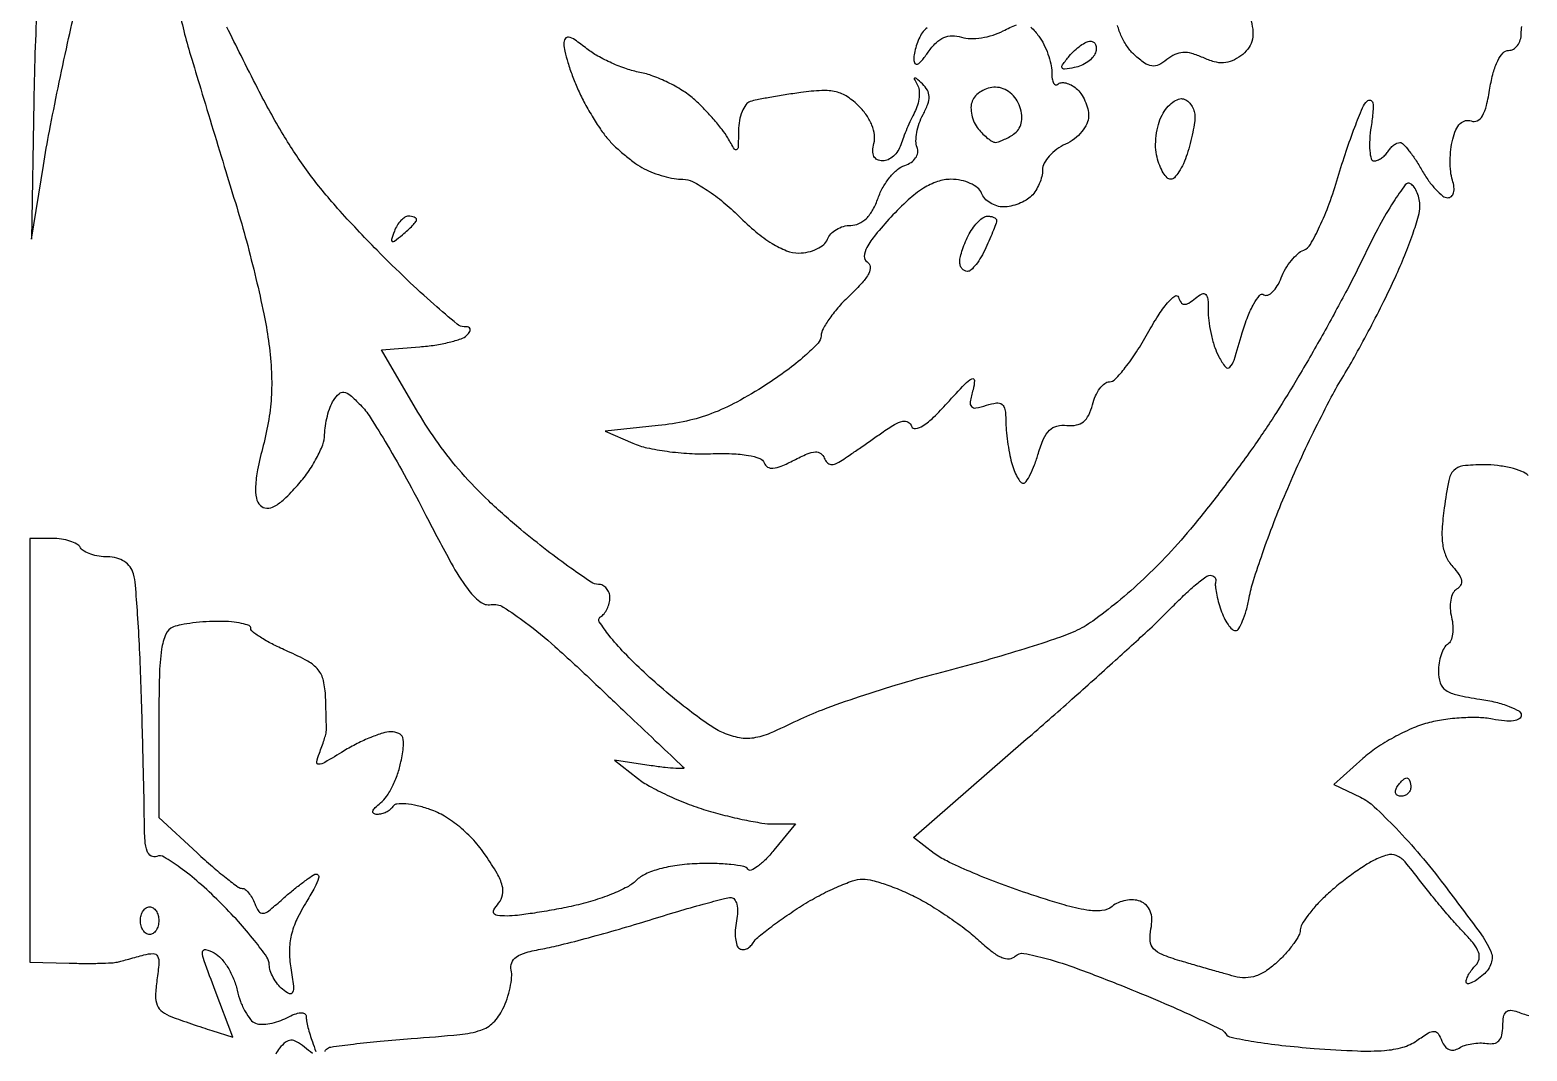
# Model space of a CAD drawing. Extents: x 0 to 102, y 0 to 135.
# Drawn here: x 0 to 13.76, y 16.02 to 25.4 of the extents above; entities that cross this region are included whole.
import ezdxf

# ---------------------------------------------------------------- set-up
doc = ezdxf.new("R2010")
doc.units = 0
doc.header["$MEASUREMENT"] = 0

msp = doc.modelspace()

# ---------------------------------------------------------------- linework, layer by layer
for points in [[(1.362917, 25.612555, 0.0214), (1.475813, 25.1685, 0.000527), (1.56957, 24.857509, 0.000294), (1.684277, 24.479274, 0.000294), (1.800691, 24.097031, 0.000478), (1.900045, 23.7726, -0.009128), (1.989853, 23.460132, -0.006996), (2.076948, 23.115628, -0.00708), (2.149394, 22.79085, -0.016607), (2.191972, 22.5459, -0.019845), (2.217924, 22.285155, -0.027286), (2.219093, 22.049653, -0.028065), (2.194799, 21.820694, -0.022995), (2.144021, 21.579873, 0.012835), (2.092628, 21.358508, 0.038817), (2.073368, 21.205047, 0.060579), (2.08126, 21.098229, 0.15072), (2.118013, 21.029973, 0.192891), (2.175921, 21.005725, 0.128719), (2.246612, 21.023067, 0.066726), (2.337353, 21.089208, 0.018977), (2.459057, 21.214785, 0.030249), (2.554118, 21.334451, 0.029693), (2.634688, 21.465434, 0.031076), (2.691142, 21.58854, 0.09049), (2.708495, 21.680085, -0.035598), (2.71488, 21.761746, -0.026062), (2.733063, 21.850854, -0.026533), (2.759323, 21.933841, -0.051518), (2.79031, 21.996, -0.061688), (2.840441, 22.05691, -0.236289), (2.886074, 22.07077, -0.138314), (2.941711, 22.0443, -0.018167), (3.037939, 21.9537, -0.053892), (3.126567, 21.842177, -0.007203), (3.283616, 21.58569, -0.008261), (3.460987, 21.274819, -0.00686), (3.63962, 20.9385, 0.006447), (3.871883, 20.500335, 0.032612), (4.020085, 20.266823, 0.065035), (4.134467, 20.146623, 0.213615), (4.237905, 20.119173, -0.181283), (4.349074, 20.096966, -0.022998), (4.554033, 19.956195, -0.020139), (4.824988, 19.733435, -0.00778), (5.18296, 19.403991, 0.000196), (5.485486, 19.116979, 0.000303), (5.747207, 18.869175, 0.000091), (5.97479, 18.654033, 0.009472), (6.0066, 18.625094, -0.67678), (6.002626, 18.613803, -0.022585), (5.937069, 18.613979, -0.017285), (5.8375, 18.622204, -0.00831), (5.7105, 18.639274), (5.3721, 18.690497), (5.5836, 18.524554, 0.041086), (5.693608, 18.451983, 0.016215), (5.855526, 18.37002, 0.01592), (6.037067, 18.292336, 0.019196), (6.212305, 18.231506, 0.011967), (6.386894, 18.182849, 0.011397), (6.566464, 18.141737, 0.011416), (6.726712, 18.112669, 0.039174), (6.83209, 18.1044), (7.034669, 18.1044), (6.837885, 17.863506, -0.023046), (6.759276, 17.775852, -0.041277), (6.686048, 17.712761, -0.056295), (6.627553, 17.679565, -0.361882), (6.597329, 17.688608, 0.203959), (6.559205, 17.713737, 0.018039), (6.442611, 17.730678, 0.021288), (6.296736, 17.740268, 0.014932), (6.132096, 17.739151, 0.024082), (5.947693, 17.723476, 0.034031), (5.786226, 17.690579, 0.039407), (5.656643, 17.643601, 0.089888), (5.571441, 17.584574, -0.078177), (5.489242, 17.524752, -0.022199), (5.345035, 17.458844, -0.021784), (5.173317, 17.397957, -0.021483), (4.99616, 17.351924, -0.007367), (4.81634, 17.316123, -0.007506), (4.636651, 17.285873, -0.007331), (4.479794, 17.264231, -0.030621), (4.384677, 17.2584, -0.02413), (4.29561, 17.262701, -0.22793), (4.263793, 17.281977, -0.289821), (4.263339, 17.315096, -0.035576), (4.307498, 17.376743, 0.124112), (4.343383, 17.451841, 0.11664), (4.34054, 17.536854, 0.066116), (4.293611, 17.648567, 0.016624), (4.188009, 17.815893, 0.036421), (4.078896, 17.95389, 0.034898), (3.949444, 18.076726, 0.036457), (3.811263, 18.174652, 0.05318), (3.676188, 18.237812, 0.025261), (3.558811, 18.271643, 0.038379), (3.453942, 18.287855, 0.044097), (3.372491, 18.28692, 0.233513), (3.335744, 18.263962, -0.085147), (3.310583, 18.235474, -0.055243), (3.273426, 18.21181, -0.053758), (3.230635, 18.196225, -0.067246), (3.188657, 18.191691, -0.142824), (3.159219, 18.201134, -0.331225), (3.151979, 18.221802, -0.125033), (3.172116, 18.254534, -0.028536), (3.22169, 18.297441, 0.080311), (3.276904, 18.356218, 0.032975), (3.332173, 18.450993, 0.031562), (3.379229, 18.562629, 0.035095), (3.409925, 18.67545, 0.018417), (3.433282, 18.821424, 0.111307), (3.425683, 18.897255, 0.218866), (3.389127, 18.936298, 0.097688), (3.318435, 18.950084, 0.074846), (3.243489, 18.938636, 0.020842), (3.131317, 18.898618, 0.020542), (3.006622, 18.842119, 0.020247), (2.886366, 18.775326, -0.004703), (2.709534, 18.669789, -0.109662), (2.65417, 18.652041, -0.504669), (2.635693, 18.672779, -0.041034), (2.659984, 18.754492, 0.006562), (2.683137, 18.816405, 0.007819), (2.703286, 18.875403, 0.006882), (2.718778, 18.925541, 0.049416), (2.723487, 18.9504, 0.025412), (2.72455, 18.978664, 0.001636), (2.723192, 19.061115, 0.002387), (2.720782, 19.159408, 0.001775), (2.717218, 19.267901, 0.045931), (2.697509, 19.420813, 0.11815), (2.648838, 19.520248, 0.094884), (2.55312, 19.599439, 0.023296), (2.3688, 19.689709, -0.015036), (2.239142, 19.750574, -0.022279), (2.129805, 19.812238, -0.018727), (2.046881, 19.868425, -0.238851), (2.0304, 19.900957, 0.309818), (2.013189, 19.926067, 0.037296), (1.945453, 19.946611, 0.033926), (1.852056, 19.960927, 0.021071), (1.741219, 19.9656, 0.015647), (1.620689, 19.961827, 0.014556), (1.497676, 19.950516, 0.014716), (1.388961, 19.934059, 0.046719), (1.318219, 19.914249, 0.202427), (1.249619, 19.848278, 0.064609), (1.210158, 19.709183, 0.031239), (1.189499, 19.466556, 0.005621), (1.1844, 19.012953), (1.1844, 18.163009), (1.536877, 17.837605, 0.008094), (1.676389, 17.71293, 0.011726), (1.803871, 17.607788, 0.007472), (1.912888, 17.524694, 0.160435), (1.950825, 17.5122, -0.170618), (1.978159, 17.502593, -0.051428), (2.009973, 17.4712, -0.044918), (2.040832, 17.426048, -0.035852), (2.065857, 17.372627, 0.054576), (2.102722, 17.301022, 0.284478), (2.141285, 17.283243, 0.140895), (2.195014, 17.306103, 0.01262), (2.307558, 17.402342, -0.010147), (2.388529, 17.472277, -0.008773), (2.476243, 17.542423, -0.008862), (2.557992, 17.603198, -0.025298), (2.617607, 17.641493, -0.344961), (2.645732, 17.637416, -0.269441), (2.653208, 17.606341, -0.052601), (2.618279, 17.522653, -0.013271), (2.543955, 17.394935, 0.02771), (2.452992, 17.227701, 0.051893), (2.401828, 17.082632, 0.057138), (2.384441, 16.939907, 0.042012), (2.396694, 16.780887, -0.008312), (2.420965, 16.6138, -0.123307), (2.414068, 16.5555, -0.443722), (2.38506, 16.544168, -0.057542), (2.322296, 16.585089, -0.052501), (2.275346, 16.633201, -0.042615), (2.235642, 16.693398, -0.044203), (2.208486, 16.755954, -0.080475), (2.1996, 16.810805, 0.154808), (2.177078, 16.881804, 0.014035), (2.064263, 17.032561, 0.017151), (1.915346, 17.207652, 0.012576), (1.738879, 17.391749, 0.015691), (1.553474, 17.56448, 0.023365), (1.379969, 17.702485, 0.020494), (1.233101, 17.799597, 0.231415), (1.165535, 17.805586, -0.226314), (1.114129, 17.809642, -0.177499), (1.077845, 17.853105, -0.069824), (1.057454, 17.951254, -0.015355), (1.051465, 18.123734, 0.004027), (1.049111, 18.318907, 0.001009), (1.042064, 18.637262, 0.001031), (1.032519, 19.001295, 0.001038), (1.021494, 19.364464, 0.003766), (1.007573, 19.712706, 0.004887), (0.989291, 20.03163, 0.003709), (0.969406, 20.298217, 0.043505), (0.951919, 20.400814, 0.094051), (0.921326, 20.465239, 0.089293), (0.868794, 20.51535, 0.081996), (0.797907, 20.547011, 0.064198), (0.714226, 20.5578, -0.039455), (0.635122, 20.564052, -0.042494), (0.55999, 20.582651, -0.046624), (0.499123, 20.609891, -0.12648), (0.4653, 20.6424, 0.130646), (0.430896, 20.674929, 0.045439), (0.367712, 20.702149, 0.041396), (0.289388, 20.720753, 0.037634), (0.206507, 20.727), (0, 20.727), (0, 18.7812), (0, 16.8354), (0.35955, 16.825382, 0.005771), (0.503416, 16.823034, 0.006997), (0.638333, 16.824279, 0.00601), (0.751611, 16.828272, 0.047184), (0.8037, 16.835695, 0.004719), (0.846915, 16.846513, 0.00155), (0.910314, 16.863231, 0.001544), (0.980556, 16.88222, 0.001747), (1.047841, 16.900885, -0.062247), (1.131754, 16.913547, -0.28646), (1.172254, 16.889679, -0.14251), (1.185066, 16.825537, -0.014944), (1.167178, 16.671812, 0.02785), (1.154177, 16.527815, 0.104454), (1.169787, 16.438903, 0.14086), (1.216765, 16.378599, 0.067985), (1.303737, 16.331837, 0.004602), (1.385288, 16.30222, 0.002567), (1.485099, 16.267582, 0.00256), (1.586418, 16.233581, 0.004151), (1.672921, 16.205838), (1.865342, 16.145883), (1.702854, 16.573518, -0.003444), (1.601009, 16.847216, -0.081039), (1.585654, 16.928095, -0.493625), (1.612706, 16.949955, -0.063572), (1.693906, 16.91898, -0.090327), (1.756892, 16.868919, -0.041882), (1.819133, 16.784506, -0.039674), (1.871388, 16.682227, -0.044234), (1.904601, 16.576587, 0.034633), (1.934757, 16.473827, 0.038725), (1.977958, 16.380147, 0.04219), (2.026937, 16.307597, 0.132321), (2.074067, 16.273269, 0.095125), (2.12959, 16.263353, 0.040577), (2.205031, 16.27047, 0.038236), (2.286621, 16.291443, 0.040862), (2.362189, 16.324262, -0.030986), (2.432341, 16.356388, -0.072937), (2.488376, 16.369029, -0.142868), (2.523684, 16.361594, -0.276604), (2.538, 16.337696, 0.046228), (2.54183, 16.296365, 0.014284), (2.555079, 16.235209, 0.014152), (2.573884, 16.167317, 0.015101), (2.59614, 16.102069, -0.010497), (2.626876, 16.014601, -0.338828)], [(0.070792, 25.701533, 0.006381), (0.048347, 25.246388, 0.004804), (0.034868, 24.7455), (0.012915, 23.4765), (0.123099, 24.1533, -0.006995), (0.179206, 24.469942, -0.003536), (0.258297, 24.867377, -0.003511), (0.345782, 25.276765, -0.005219), (0.428622, 25.6338, -0.011072)], [(11.223343, 25.481863, -0.047474), (11.239065, 25.378555, -0.08578), (11.229274, 25.29378, -0.094652), (11.192791, 25.222817, -0.069062), (11.128941, 25.160993, -0.056756), (11.047635, 25.114658, -0.08941), (10.969556, 25.096686, -0.080554), (10.884355, 25.106343, -0.038494), (10.780571, 25.144295, 0.03652), (10.677356, 25.182501, 0.083629), (10.59521, 25.191959, 0.097337), (10.52244, 25.173665, 0.063176), (10.449018, 25.126962, -0.057223), (10.37368, 25.077775, -0.15293), (10.311081, 25.067636, -0.119834), (10.244141, 25.094486, -0.028901), (10.150413, 25.169936, -0.058866), (10.086249, 25.243443, -0.0416), (10.032036, 25.338815, -0.042027), (9.99504, 25.440252, -0.066529)], [(13.769295, 21.305865, 0.106079), (13.710899, 21.343628, 0.03177), (13.609071, 21.375032, 0.030281), (13.487229, 21.396585, 0.028642), (13.361379, 21.4038, 0.026105), (13.168004, 21.393697, 0.182352), (13.084954, 21.352018, 0.139762), (13.038519, 21.259966, 0.013315), (12.99728, 21.008964, 0.019146), (12.977759, 20.810262, 0.050996), (12.983772, 20.668067, 0.070552), (13.015655, 20.559256, 0.077569), (13.075892, 20.467463, -0.031867), (13.133029, 20.395617, -0.109617), (13.155529, 20.340847, -0.178979), (13.147477, 20.297289, -0.120635), (13.111656, 20.260869, 0.14265), (13.07789, 20.223428, 0.067023), (13.057412, 20.160925, 0.057877), (13.05225, 20.084148, 0.049393), (13.064156, 20.003855, -0.043871), (13.076806, 19.924568, -0.052954), (13.074148, 19.849248, -0.061719), (13.057721, 19.788564, -0.158706), (13.028711, 19.754292, 0.126282), (12.996083, 19.720372, 0.046678), (12.968742, 19.65939, 0.042546), (12.950075, 19.584131, 0.039544), (12.9438, 19.504913, 0.081821), (12.961216, 19.399199, 0.165458), (13.011975, 19.333049, 0.093903), (13.115093, 19.289318, 0.016248), (13.3245, 19.250922, -0.021739), (13.470371, 19.222517, -0.033234), (13.593369, 19.184168, -0.035317), (13.68271, 19.142186, -0.271626), (13.7052, 19.103841, -0.263731), (13.686314, 19.070526, -0.100583), (13.634177, 19.05215, -0.059017), (13.550787, 19.050442, -0.024998), (13.439944, 19.066901, 0.042847), (13.314707, 19.080956, 0.021575), (13.155594, 19.078246, 0.021254), (12.990277, 19.061211, 0.029472), (12.844431, 19.031023, 0.037418), (12.69866, 18.979813, 0.022117), (12.533065, 18.898416, 0.022052), (12.374054, 18.801975, 0.034996), (12.248228, 18.704472), (11.982283, 18.46685), (12.227571, 18.349075, -0.076161), (12.35378, 18.262792, -0.014091), (12.554489, 18.064286, -0.014824), (12.777746, 17.81636, -0.013033), (12.996038, 17.544967, -0.003904), (13.326556, 17.104283, -0.055406), (13.425126, 16.934107, -0.190372), (13.429301, 16.824471, -0.131887), (13.358409, 16.720945, -0.022697), (13.296627, 16.672727, -0.050642), (13.244838, 16.64334, -0.10653), (13.211158, 16.636419, -0.411408), (13.1976, 16.650108, -0.096726), (13.203843, 16.682076, -0.034395), (13.224372, 16.724094, -0.032592), (13.25386, 16.76829, -0.032973), (13.288737, 16.808097, 0.147808), (13.317688, 16.862126, 0.137047), (13.313033, 16.924929, 0.081028), (13.270086, 17.002056, 0.025795), (13.182987, 17.10109, -0.012002), (13.092216, 17.198734, -0.005817), (12.980652, 17.327668, -0.005765), (12.867511, 17.464715, -0.008262), (12.770667, 17.588963, 0.015456), (12.637248, 17.755149, 0.116351), (12.556448, 17.814279, 0.175029), (12.473327, 17.818734, 0.045896), (12.347667, 17.767854, 0.027088), (12.251636, 17.711508, 0.01247), (12.132732, 17.628454, 0.012309), (12.011698, 17.534659, 0.016675), (11.90745, 17.443735, 0.020391), (11.818379, 17.353595, 0.024992), (11.743141, 17.26219, 0.024713), (11.688748, 17.180827, 0.135795), (11.6748, 17.130419, -0.127301), (11.662045, 17.081133, -0.027531), (11.614786, 17.006009, -0.027039), (11.548705, 16.92271, -0.02298), (11.470497, 16.842162, -0.037037), (11.365462, 16.757198, -0.068555), (11.267778, 16.707674, -0.079618), (11.170862, 16.690697, -0.069562), (11.068647, 16.703476, -0.002919), (10.971793, 16.73019, -0.001178), (10.839894, 16.767735, -0.001166), (10.698093, 16.808818, -0.001478), (10.56732, 16.847457, -0.022145), (10.404072, 16.904201, -0.114148), (10.325942, 16.958358, -0.168757), (10.295433, 17.029923, -0.064468), (10.302032, 17.139543, 0.049323), (10.310291, 17.230749, 0.091172), (10.296277, 17.303582, 0.110044), (10.26, 17.35763, 0.098831), (10.202884, 17.393712, 0.080747), (10.141322, 17.406529, 0.056164), (10.070341, 17.401688, 0.055476), (10.001179, 17.380963, 0.072814), (9.944953, 17.346696, -0.152065), (9.852159, 17.308454, -0.060636), (9.713129, 17.312909, -0.034041), (9.503722, 17.360003, -0.008145), (9.163481, 17.467328, -0.010097), (8.896313, 17.56245, -0.010936), (8.640285, 17.665932, -0.010493), (8.425047, 17.763855, -0.050975), (8.310855, 17.833837), (8.11941, 17.97988), (9.156855, 18.881789, 0.002435), (9.575422, 19.249266, 0.002719), (9.975192, 19.607607, 0.002506), (10.312615, 19.91648, 0.014374), (10.485846, 20.086149, -0.010838), (10.60248, 20.202012, -0.015263), (10.711726, 20.299755, -0.01141), (10.805551, 20.375092, -0.164901), (10.845396, 20.3886, -0.097908), (10.870048, 20.383726, -0.12592), (10.8885, 20.369962, -0.129269), (10.897766, 20.349338, -0.106249), (10.896639, 20.32515, 0.093302), (10.894029, 20.289067, 0.018266), (10.903825, 20.224423, 0.018807), (10.921078, 20.148878, 0.016452), (10.94464, 20.07135, 0.030635), (10.974528, 19.998471, 0.040974), (11.010789, 19.936915, 0.04648), (11.047794, 19.893613, 0.195112), (11.078886, 19.881, 0.266653), (11.109185, 19.898395, 0.032949), (11.144513, 19.969244, 0.031836), (11.178089, 20.066304, 0.020989), (11.204726, 20.181407, -0.029898), (11.244437, 20.340086, -0.007746), (11.327471, 20.590233, -0.007851), (11.431213, 20.872956, -0.007932), (11.54344, 21.151309, -0.008323), (11.669697, 21.437286, -0.006539), (11.815703, 21.743064, -0.006617), (11.958962, 22.023844, -0.016146), (12.073791, 22.225652, 0.010675), (12.185045, 22.416296, 0.005624), (12.315443, 22.657474, 0.005593), (12.443479, 22.907533, 0.008582), (12.548192, 23.127173, 0.010678), (12.634874, 23.32862, 0.012534), (12.708093, 23.523182, 0.011496), (12.761784, 23.689722, 0.072347), (12.7746, 23.77783, 0.0505), (12.768237, 23.840666, 0.04783), (12.749388, 23.902163, 0.051445), (12.721671, 23.953409, 0.105038), (12.688772, 23.984859, 0.388764), (12.639809, 23.975545, 0.016586), (12.530478, 23.818471, 0.020709), (12.40366, 23.603748, 0.01173), (12.267208, 23.334202, -0.010615), (12.104511, 23.011025, -0.005645), (11.890174, 22.617661, -0.005615), (11.661982, 22.22043, -0.008686), (11.455144, 21.883091, -0.012769), (11.235005, 21.556386, -0.008427), (10.966234, 21.191854, -0.008482), (10.69272, 20.84601, -0.01622), (10.459657, 20.579499, -0.016881), (10.236059, 20.355605, -0.015927), (9.993597, 20.142759, -0.016119), (9.766913, 19.968147, -0.052037), (9.6021, 19.873749, -0.023472), (9.415462, 19.801524, -0.005788), (9.102544, 19.701039, -0.005911), (8.741097, 19.59423, -0.005884), (8.376685, 19.495829, 0.009385), (8.005016, 19.392671, 0.008296), (7.621774, 19.271554, 0.008361), (7.2801, 19.150917, 0.024965), (7.052371, 19.053005, -0.012976), (6.801943, 18.938145, -0.05997), (6.649226, 18.893523, -0.089732), (6.521611, 18.895374, -0.05178), (6.374286, 18.940456, -0.050713), (6.250455, 19.008389, -0.012184), (6.060574, 19.1461, -0.012389), (5.849353, 19.315727, -0.011995), (5.644457, 19.497394, -0.013705), (5.4618, 19.676929, -0.024559), (5.32352, 19.835388, -0.023389), (5.232688, 19.962185, -0.420459), (5.242607, 20.006297, 0.086067), (5.275984, 20.035885, 0.053392), (5.304187, 20.080166, 0.051644), (5.323334, 20.131465, 0.063596), (5.3298, 20.182093, 0.085239), (5.321789, 20.228743, 0.092575), (5.298736, 20.268566, 0.099059), (5.264392, 20.295438, 0.114083), (5.22405, 20.30528, -0.144642), (5.158196, 20.325607, -0.007303), (4.97085, 20.454132, -0.011201), (4.751101, 20.617164, -0.007837), (4.510592, 20.810216, -0.017109), (4.216023, 21.071853, -0.022644), (3.967597, 21.330605, -0.023896), (3.754464, 21.598535, -0.023354), (3.566119, 21.887586), (3.229355, 22.4613), (3.581627, 22.487791, 0.018922), (3.722386, 22.50375, 0.022252), (3.854029, 22.529783, 0.021864), (3.961821, 22.561181, 0.113299), (4.01427, 22.593541, 0.050233), (4.042175, 22.627215, 0.225009), (4.045875, 22.651875, 0.261349), (4.029307, 22.667808, 0.06373), (3.990299, 22.6728, -0.176042), (3.925265, 22.69643, -0.005806), (3.712414, 22.878878, -0.010436), (3.464762, 23.105515, -0.007), (3.190829, 23.374343, -0.012672), (2.827931, 23.759645, -0.023471), (2.556676, 24.092904, -0.024696), (2.326956, 24.43833, -0.015884), (2.09385, 24.859281, -0.002076), (1.939821, 25.162653, -0.003246), (1.810043, 25.425143, -0.00092)], [(9.198935, 25.425513, -0.039646), (9.272204, 25.340377, -0.041561), (9.317541, 25.266148, -0.029967), (9.355821, 25.176929, -0.030476), (9.382103, 25.087043, -0.05594), (9.3906, 25.01133, 0.031652), (9.394431, 24.95087, 0.084351), (9.406952, 24.909646, 0.211429), (9.425381, 24.894408, 0.27127), (9.446266, 24.899866, -0.171918), (9.476058, 24.91407, -0.082297), (9.518931, 24.911502, -0.066538), (9.56791, 24.893236, -0.050768), (9.615466, 24.861307, -0.070302), (9.658941, 24.813473, -0.044597), (9.695649, 24.747569, -0.044025), (9.720643, 24.674853, -0.060842), (9.729, 24.606427, -0.110704), (9.713543, 24.537471, -0.06196), (9.66732, 24.464521, -0.056807), (9.598939, 24.398378, -0.056997), (9.5175, 24.349407, 0.050135), (9.436601, 24.302255, 0.052604), (9.368128, 24.240605, 0.058459), (9.321326, 24.174474, 0.125427), (9.306, 24.11434, -0.060969), (9.298591, 24.05381, -0.039088), (9.276178, 23.986562, -0.038915), (9.243353, 23.923145, -0.057556), (9.20448, 23.87412, -0.063093), (9.154309, 23.835232, -0.039127), (9.087269, 23.802421, -0.038748), (9.014786, 23.780042, -0.055561), (8.948025, 23.7726, -0.075009), (8.885156, 23.782085, -0.064544), (8.824297, 23.809877, -0.066847), (8.774573, 23.850982, -0.095314), (8.744394, 23.8995, 0.132689), (8.708881, 23.948181, 0.062831), (8.642186, 23.989184, 0.055644), (8.556701, 24.016996, 0.050887), (8.464538, 24.0264, 0.083164), (8.340597, 24.005642, 0.057392), (8.211995, 23.944066, 0.044295), (8.071875, 23.837604, 0.021489), (7.912009, 23.679062, 0.014452), (7.769888, 23.516259, 0.049529), (7.691873, 23.399692, 0.099806), (7.667617, 23.318962, 0.284888), (7.692673, 23.268663, -0.234021), (7.72038, 23.224219, -0.143571), (7.708631, 23.162298, -0.066795), (7.649385, 23.07682, -0.018702), (7.535153, 22.960626, 0.022879), (7.435453, 22.857505, 0.026337), (7.350462, 22.750254, 0.026818), (7.289031, 22.653102, 0.118864), (7.270895, 22.588475, -0.183946), (7.242599, 22.5217, -0.01998), (7.119963, 22.403682, -0.022382), (6.956501, 22.271091, -0.016252), (6.763691, 22.137978, -0.019024), (6.49708, 21.980439, -0.033577), (6.264612, 21.874239, -0.036481), (6.033977, 21.805799, -0.027976), (5.774346, 21.764005), (5.2875, 21.713354), (5.5413, 21.601924, 0.050323), (5.670509, 21.560086, 0.01961), (5.855647, 21.527664, 0.019178), (6.060319, 21.507995, 0.022574), (6.255017, 21.505598, -0.016169), (6.451306, 21.505694, -0.034429), (6.602262, 21.490445, -0.043834), (6.707467, 21.462782, -0.230011), (6.748098, 21.421207, 0.179357), (6.778475, 21.383387, 0.15878), (6.827939, 21.372105, 0.077206), (6.904864, 21.391323, 0.019587), (7.0218, 21.4461, -0.018075), (7.143915, 21.503754, -0.083612), (7.21954, 21.52211, -0.174755), (7.268176, 21.508402, -0.151341), (7.300392, 21.465993, 0.09458), (7.325318, 21.424207, 0.182903), (7.359308, 21.406401, 0.135054), (7.404581, 21.413139, 0.043876), (7.464356, 21.4461, 0.002635), (7.528696, 21.489824, 0.000859), (7.623212, 21.555025, 0.000856), (7.727953, 21.627812, 0.000965), (7.82833, 21.69811, -0.018215), (7.94576, 21.774452, -0.082053), (8.021632, 21.80443, -0.188382), (8.070733, 21.796514, -0.181142), (8.102476, 21.757273, 0.374128), (8.138639, 21.735937, 0.098864), (8.206262, 21.762952, 0.047525), (8.304615, 21.841214, 0.016813), (8.430055, 21.970563, -0.005217), (8.592245, 22.145758, -0.084014), (8.656356, 22.194078, -0.576683), (8.68041, 22.178728, -0.056174), (8.667025, 22.093398, 0.020629), (8.641356, 21.982054, 0.228356), (8.65294, 21.939144, 0.270003), (8.691895, 21.925772, 0.027649), (8.790048, 21.951049, -0.041494), (8.882794, 21.972217, -0.203997), (8.933538, 21.958663, -0.191488), (8.960877, 21.911885, -0.036171), (8.968755, 21.811351, 0.020158), (8.972863, 21.722498, 0.011921), (8.984556, 21.616975, 0.011918), (9.001279, 21.512032, 0.019995), (9.020922, 21.42495, 0.026332), (9.044637, 21.352046, 0.037502), (9.073763, 21.290515, 0.041696), (9.103796, 21.246656, 0.225466), (9.129172, 21.2346, 0.256491), (9.155864, 21.249257, 0.025199), (9.193374, 21.315367, 0.026908), (9.232186, 21.404202, 0.01795), (9.267355, 21.50955, -0.030607), (9.315972, 21.643776, -0.097586), (9.369802, 21.721912, -0.13508), (9.438263, 21.759709, -0.084722), (9.530109, 21.765861, 0.072047), (9.616962, 21.769483, 0.124848), (9.682111, 21.799673, 0.111229), (9.729832, 21.860293, 0.049904), (9.764371, 21.956211, -0.04398), (9.792133, 22.036268, -0.054689), (9.832006, 22.104167, -0.064765), (9.877258, 22.150872, -0.16655), (9.920962, 22.166419, 0.20471), (9.974572, 22.190074, 0.021067), (10.06668, 22.297391, 0.023532), (10.169091, 22.440812, 0.016654), (10.270788, 22.610569, -0.015964), (10.367782, 22.772984, -0.03338), (10.455317, 22.891288, -0.055315), (10.521824, 22.954061, -0.509959), (10.553965, 22.944219, 0.06975), (10.57838, 22.896124, 0.226977), (10.60866, 22.878972, 0.159441), (10.649244, 22.889215, 0.03233), (10.710127, 22.933428, -0.05166), (10.771614, 22.974552, -0.34059), (10.805773, 22.968679, -0.17119), (10.824862, 22.924139, -0.016454), (10.8288, 22.804497, 0.035263), (10.835888, 22.704119, 0.023208), (10.857468, 22.590314, 0.023368), (10.888971, 22.480982, 0.041056), (10.926395, 22.394719, 0.044894), (10.986571, 22.303096, 0.451666), (11.026979, 22.301014, 0.117662), (11.065844, 22.365919, 0.005394), (11.141297, 22.614671, -0.0208), (11.192121, 22.76535, -0.036736), (11.248044, 22.884032, -0.046209), (11.301008, 22.960438, -0.372379), (11.339961, 22.966699, 0.236943), (11.377012, 22.96342, 0.098793), (11.42032, 22.991423, 0.068004), (11.46349, 23.046583, 0.04126), (11.499278, 23.121471, -0.042047), (11.538688, 23.203609, -0.038114), (11.59244, 23.280911, -0.040237), (11.651636, 23.342668, -0.090177), (11.70695, 23.376299, 0.173416), (11.767628, 23.428434, 0.019557), (11.852492, 23.592063, 0.021759), (11.94037, 23.802357, 0.015728), (12.020509, 24.043487, -0.008173), (12.0971, 24.286127, -0.010797), (12.175215, 24.504386, -0.008385), (12.247034, 24.683129, -0.097003), (12.288997, 24.7455, -0.276245), (12.319922, 24.753269, -0.288004), (12.34049, 24.729678, -0.063509), (12.342806, 24.650802, -0.013169), (12.325637, 24.51285, 0.021632), (12.312585, 24.391221, 0.036596), (12.31356, 24.288792, 0.043791), (12.326165, 24.215451, 0.340589), (12.351926, 24.1956, 0.094813), (12.384194, 24.201774, 0.052816), (12.419751, 24.220451, 0.050047), (12.452989, 24.247839, 0.057065), (12.4785, 24.2802, -0.045867), (12.502832, 24.312525, -0.046178), (12.532599, 24.339792, -0.050326), (12.563083, 24.358429, -0.11483), (12.589243, 24.364265, -0.204584), (12.619576, 24.350982, -0.020211), (12.672862, 24.289491, -0.022905), (12.732353, 24.207521, -0.01617), (12.791815, 24.110465, 0.0261), (12.853901, 24.013501, 0.033352), (12.921278, 23.931597, 0.035319), (12.984606, 23.873176, 0.170243), (13.030166, 23.8572, 0.187493), (13.062985, 23.869955, 0.143739), (13.083072, 23.90317, 0.093894), (13.08677, 23.955062, 0.047846), (13.072983, 24.019205, -0.052091), (13.05705, 24.096518, -0.026166), (13.052378, 24.196209, -0.025661), (13.058326, 24.300833, -0.034464), (13.07504, 24.394273, -0.04276), (13.105121, 24.481704, -0.093953), (13.145139, 24.539674, -0.137675), (13.192767, 24.566041, -0.150723), (13.245352, 24.562501, 0.209835), (13.301441, 24.565154, 0.148868), (13.347862, 24.608967, 0.070893), (13.38571, 24.704506, 0.019271), (13.417607, 24.864234, -0.026094), (13.448062, 25.006604, -0.049194), (13.489548, 25.116412, -0.06733), (13.537756, 25.187793, -0.213756), (13.589113, 25.2108, 0.132625), (13.633382, 25.222753, 0.100551), (13.671099, 25.256361, 0.087766), (13.696475, 25.306634, 0.073218), (13.7052, 25.3659, -0.0342), (13.709563, 25.429617, -0.033169)], [(8.246478, 25.417061, 0.121585), (8.199437, 25.371954, 0.03869), (8.170519, 25.317352, 0.026274), (8.145914, 25.25142, 0.026534), (8.128799, 25.184835, 0.047068), (8.122895, 25.128526, 0.139384), (8.132928, 25.091788, 0.391811), (8.156342, 25.085046, 0.105265), (8.19665, 25.117391, 0.01845), (8.255692, 25.195394, -0.044011), (8.327274, 25.280557, -0.091152), (8.398624, 25.329585, -0.106254), (8.475184, 25.345786, -0.076185), (8.561872, 25.332218, 0.075123), (8.64295, 25.319353, 0.039367), (8.745075, 25.326645, 0.038049), (8.850864, 25.350974, 0.047359), (8.943885, 25.389946, -0.025781), (9.065613, 25.44723, -0.135353)], [(2.711662, 16.013231, -0.124806), (2.72466, 16.03506, -0.162816), (2.764381, 16.054869, -0.003866), (2.972617, 16.082531, -0.008104), (3.219931, 16.109377, -0.005366), (3.50465, 16.132543, 0.006255), (3.949745, 16.169555, 0.054206), (4.14424, 16.209747, 0.12008), (4.258025, 16.279682, 0.081643), (4.34645, 16.404133, 0.032168), (4.385255, 16.498396, 0.029291), (4.41307, 16.599834, 0.030514), (4.427047, 16.693543, 0.078258), (4.422324, 16.76174, -0.150461), (4.42728, 16.829201, -0.152331), (4.469328, 16.881803, -0.082128), (4.55886, 16.922887, -0.021974), (4.712213, 16.957564, 0.016292), (4.879291, 16.993354, 0.00479), (5.133143, 17.059035, 0.004805), (5.417446, 17.138445, 0.005146), (5.693717, 17.221574, -0.003602), (5.953115, 17.300499, -0.005027), (6.18632, 17.36708, -0.00312), (6.383015, 17.419786, -0.063979), (6.44383, 17.4276, -0.241656), (6.475577, 17.411304, -0.099208), (6.4961, 17.365908, -0.066385), (6.502594, 17.297215, -0.037656), (6.493108, 17.214081, 0.031826), (6.482431, 17.129282, 0.041387), (6.484083, 17.051045, 0.046812), (6.496444, 16.989234, 0.183591), (6.5197, 16.958901, 0.138604), (6.549896, 16.950279, 0.100091), (6.584418, 16.957164, 0.085726), (6.618042, 16.978593, 0.06981), (6.645359, 17.011492, -0.081166), (6.68876, 17.061421, -0.010399), (6.800227, 17.150181, -0.011938), (6.938259, 17.250358, -0.009688), (7.090768, 17.351272, -0.018484), (7.251833, 17.445255, -0.019873), (7.415616, 17.524676, -0.019859), (7.560854, 17.581351, -0.083276), (7.652966, 17.5968, -0.064668), (7.742607, 17.585157, -0.018982), (7.875625, 17.544553, -0.018722), (8.02323, 17.487018, -0.019086), (8.165153, 17.418937, -0.018316), (8.311259, 17.33488, -0.012362), (8.471768, 17.228932, -0.012465), (8.622082, 17.118626, -0.024114), (8.735508, 17.021875, 0.023874), (8.845618, 16.927862, 0.066946), (8.933165, 16.877121, 0.113312), (9.002126, 16.865572, 0.183431), (9.055704, 16.889664, -0.245601), (9.135071, 16.91454, -0.023333), (9.339855, 16.867757, -0.020601), (9.629924, 16.774056, -0.007131), (10.0406, 16.615757, -0.005136), (10.388359, 16.471815, -0.007622), (10.689698, 16.337983, -0.003878), (10.941116, 16.219327, -0.136719), (10.989404, 16.176935, 0.201333), (11.038288, 16.143859, 0.008459), (11.249081, 16.105372, 0.013448), (11.5064, 16.069955, 0.009037), (11.80194, 16.042743, 0.007564), (12.200828, 16.019336, 0.029633), (12.447359, 16.023222, 0.049205), (12.616403, 16.052822, 0.08504), (12.745105, 16.113623, -0.015461), (12.852033, 16.183693, -0.142452), (12.904953, 16.198121, -0.248529), (12.942189, 16.177585, -0.053348), (12.976918, 16.109722, 0.075163), (13.004916, 16.060417, 0.129344), (13.042358, 16.032128, 0.141315), (13.086403, 16.027307, 0.09741), (13.133552, 16.045376, -0.063423), (13.184998, 16.069189, -0.035486), (13.25215, 16.085329, -0.034793), (13.323468, 16.092152, -0.047254), (13.38795, 16.087721, 0.084147), (13.454459, 16.088043, 0.163681), (13.500599, 16.113083, 0.136404), (13.527498, 16.165012, 0.05175), (13.536, 16.246933, -0.041066), (13.542902, 16.330828, -0.158109), (13.566652, 16.376693, -0.211186), (13.607845, 16.392346, -0.07848), (13.669819, 16.379151, 0.008099), (13.723649, 16.359489, 0.009838), (13.774722, 16.342884, 0.008575)], [(2.597918, 15.995265, -0.009766), (2.522764, 16.053893, 0.038332), (2.450702, 16.103767, 0.144574), (2.397961, 16.116765, 0.159701), (2.349754, 16.098494, 0.04981), (2.293965, 16.043466, 0.066617), (2.26022, 15.989605, 0.054462)]]:
    msp.add_lwpolyline(points, format="xyb")
for points in [[(5.117564, 25.226494, 0.013635), (5.008957, 25.30723, 0.102953), (4.950552, 25.332392, 0.326997), (4.919402, 25.318089, 0.127754), (4.9068, 25.269572, 0.060061), (4.914688, 25.204141, 0.014616), (4.943665, 25.099108, 0.014775), (4.984258, 24.979803, 0.014231), (5.032297, 24.861582, 0.018351), (5.091516, 24.739339, 0.013359), (5.165859, 24.607835, 0.013531), (5.243185, 24.486748, 0.028682), (5.310749, 24.398371, 0.025917), (5.38251, 24.323155, 0.017179), (5.472027, 24.244209, 0.017308), (5.564525, 24.173341, 0.031949), (5.644991, 24.123421, 0.033337), (5.727163, 24.086257, 0.02302), (5.82436, 24.0549, 0.023286), (5.921043, 24.033333, 0.043255), (6.001038, 24.0264, -0.118653), (6.090086, 24.004967, -0.027652), (6.223869, 23.926995, -0.027003), (6.371819, 23.817533, -0.023611), (6.5142, 23.688, 0.022708), (6.672001, 23.543917, 0.036284), (6.820294, 23.437591, 0.043714), (6.954038, 23.370972, 0.093965), (7.066755, 23.3496, 0.055002), (7.152278, 23.359036, 0.057561), (7.232307, 23.386877, 0.06413), (7.295244, 23.427919, 0.125259), (7.329606, 23.4765, -0.100503), (7.360486, 23.525024, -0.066829), (7.412334, 23.566123, -0.063533), (7.476307, 23.59392, -0.07087), (7.542852, 23.6034, 0.10878), (7.618728, 23.620105, 0.087483), (7.687477, 23.667944, 0.071038), (7.74679, 23.746536, 0.042334), (7.794672, 23.853743, -0.044974), (7.839735, 23.953229, -0.042295), (7.902664, 24.045261, -0.045177), (7.972984, 24.117121, -0.09998), (8.039754, 24.154174, 0.070822), (8.097958, 24.182199, 0.095745), (8.139337, 24.223221, 0.112158), (8.158322, 24.271387, 0.13035), (8.153068, 24.32022, -0.096365), (8.142938, 24.37776, -0.040321), (8.150709, 24.456428, -0.037955), (8.172947, 24.541759, -0.040168), (8.207523, 24.621072, 0.031471), (8.251466, 24.717274, 0.096926), (8.263677, 24.787438, 0.127235), (8.247274, 24.845786, 0.074842), (8.201626, 24.902633, 0.005843), (8.147569, 24.951315, 0.213202), (8.131997, 24.956155, 0.520926), (8.127363, 24.947499, 0.010908), (8.154355, 24.896991, -0.100661), (8.170536, 24.846816, -0.051162), (8.17114, 24.780235, -0.0479), (8.157469, 24.708726, -0.052018), (8.130642, 24.643191, 0.013918), (8.096173, 24.574429, 0.008877), (8.059771, 24.492711, 0.008918), (8.026905, 24.411252, 0.016378), (8.003531, 24.34365, -0.069843), (7.976915, 24.287057, -0.067041), (7.93544, 24.23909, -0.071955), (7.885999, 24.206676, -0.109597), (7.836075, 24.1956, -0.114238), (7.787699, 24.206799, -0.166106), (7.756951, 24.237473, -0.125544), (7.746297, 24.288048, -0.053455), (7.756642, 24.356978, 0.098594), (7.761234, 24.434429, 0.060856), (7.737795, 24.522935, 0.0545), (7.689681, 24.613283, 0.046825), (7.62096, 24.69624, 0.049855), (7.513163, 24.784445, 0.088367), (7.408155, 24.830068, 0.070656), (7.278081, 24.842136, 0.022636), (7.084388, 24.823909, 0.004405), (6.939309, 24.802293, 0.004932), (6.800001, 24.77887, 0.004552), (6.681789, 24.756682, 0.026083), (6.61995, 24.741102, 0.163377), (6.579191, 24.711828, 0.060024), (6.544508, 24.648963, 0.051433), (6.520419, 24.565652, 0.041966), (6.511627, 24.473205, -0.004738), (6.508576, 24.323695, -0.242642), (6.494883, 24.298982, -0.425068), (6.473987, 24.303548, -0.008461), (6.412629, 24.4071, 0.035212), (6.360417, 24.485353, 0.01505), (6.280417, 24.582507, 0.014804), (6.18858, 24.681368, 0.018865), (6.097952, 24.766629, 0.040013), (5.994335, 24.843322, 0.025329), (5.862829, 24.916286, 0.025393), (5.725449, 24.975201, 0.042115), (5.604014, 25.008832, -0.035943), (5.4831, 25.040719, -0.022761), (5.347399, 25.094168, -0.022835), (5.218228, 25.159198, -0.038635)], [(9.746409, 25.2954, -0.14728), (9.774497, 25.286943, -0.144733), (9.793478, 25.264336, -0.113394), (9.799892, 25.230085, -0.070293), (9.79249, 25.18965, -0.105041), (9.767394, 25.14689, -0.054749), (9.72077, 25.105885, -0.050949), (9.661402, 25.072664, -0.05429), (9.597782, 25.052992, -0.016462), (9.508632, 25.038743, -0.332895), (9.486199, 25.051503, -0.269635), (9.489496, 25.079842, -0.012546), (9.551702, 25.158742, -0.03209), (9.601099, 25.21104, -0.034459), (9.655681, 25.255257, -0.036772), (9.707437, 25.286173, -0.116765)], [(8.874644, 24.8724, 0.070786), (8.807454, 24.86284, 0.063511), (8.742872, 24.834807, 0.066827), (8.690537, 24.793359, 0.100613), (8.65938, 24.744423, 0.08931), (8.648282, 24.686171, 0.056234), (8.655371, 24.617078, 0.054222), (8.678403, 24.548252, 0.065458), (8.714694, 24.490623, 0.023513), (8.758567, 24.442549, 0.028775), (8.804039, 24.402141, 0.029442), (8.84517, 24.373388, 0.144909), (8.872209, 24.366095, 0.07866), (8.900008, 24.371194, 0.019237), (8.943428, 24.388379, 0.019235), (8.992256, 24.412194, 0.018132), (9.040103, 24.440134, 0.103321), (9.084072, 24.482827, 0.092603), (9.109412, 24.541207, 0.079658), (9.114114, 24.612508, 0.053604), (9.097852, 24.692638, 0.073878), (9.063346, 24.763201, 0.072751), (9.009667, 24.821105, 0.075973), (8.944016, 24.859249, 0.093947)], [(10.601878, 24.764741, -0.09561), (10.640448, 24.743045, -0.067445), (10.673817, 24.705988, -0.065128), (10.697151, 24.659858, -0.07549), (10.70632, 24.61155, -0.045346), (10.703005, 24.549969, -0.014085), (10.687073, 24.458565, -0.013955), (10.663417, 24.356914, -0.01494), (10.634594, 24.25905, -0.027174), (10.599972, 24.169957, -0.037592), (10.558869, 24.094741, -0.041624), (10.517488, 24.041253, -0.210302), (10.483736, 24.0264, -0.205028), (10.451501, 24.040198, -0.052151), (10.415958, 24.086213, -0.044481), (10.382959, 24.152058, -0.032453), (10.357918, 24.23002, -0.055202), (10.345462, 24.321305, -0.036276), (10.350472, 24.427354, -0.036343), (10.370704, 24.531224, -0.056652), (10.404334, 24.615861, -0.047684), (10.449043, 24.683115, -0.060818), (10.50259, 24.73476, -0.073738), (10.55641, 24.764066, -0.169898)], [(3.477651, 23.688, 0.148172), (3.44486, 23.678064, 0.058677), (3.408642, 23.647208, 0.05126), (3.374791, 23.602263, 0.0442), (3.348815, 23.549134, 0.012731), (3.321792, 23.472971, 0.389672), (3.329484, 23.456095, 0.27071), (3.351631, 23.458962, 0.008807), (3.424363, 23.517193, 0.013646), (3.473713, 23.560477, 0.018888), (3.515354, 23.602091, 0.015689), (3.546847, 23.638248, 0.172995), (3.5532, 23.656059, 0.217663), (3.547615, 23.66828, 0.078541), (3.531008, 23.678617, 0.05972), (3.506578, 23.685661, 0.040372)], [(8.801377, 23.688, -0.044989), (8.832621, 23.685183, -0.064863), (8.859023, 23.676744, -0.084802), (8.876865, 23.664323, -0.201013), (8.883, 23.649681, -0.086484), (8.878729, 23.625175, -0.006008), (8.85416, 23.55932, -0.008394), (8.822426, 23.48121, -0.006211), (8.78482, 23.395881, -0.025457), (8.742029, 23.313369, -0.034096), (8.694619, 23.243697, -0.036304), (8.649246, 23.19383, -0.192314), (8.61562, 23.1804, -0.126128), (8.588535, 23.187343, -0.100773), (8.565462, 23.206885, -0.089949), (8.549953, 23.236117, -0.077245), (8.5446, 23.270562, -0.063338), (8.550402, 23.31618, -0.019816), (8.570326, 23.382307, -0.01945), (8.598655, 23.455095, -0.020338), (8.632177, 23.524362, -0.035873), (8.67171, 23.586985, -0.041844), (8.718004, 23.639931, -0.046488), (8.763964, 23.676777, -0.146758)], [(12.652693, 18.5274, -0.210953), (12.666959, 18.521101, -0.081139), (12.679041, 18.502549, -0.061769), (12.687264, 18.475189, -0.042167), (12.69, 18.4428, -0.105053), (12.683142, 18.41052, -0.099167), (12.663682, 18.383051, -0.09642), (12.634607, 18.36464, -0.093332), (12.600407, 18.3582, -0.108972), (12.570379, 18.364823, -0.182303), (12.552491, 18.383051, -0.161196), (12.549859, 18.410474, -0.082592), (12.5631, 18.4428, -0.029505), (12.585857, 18.475183, -0.035638), (12.610986, 18.502549, -0.038439), (12.634865, 18.521855, -0.151918)], [(1.0998, 17.343, -0.148195), (1.132063, 17.333223, -0.098894), (1.159549, 17.305723, -0.082425), (1.178081, 17.264614, -0.064853), (1.1844, 17.2161, -0.064853), (1.178081, 17.167586, -0.082425), (1.159549, 17.126477, -0.098894), (1.132063, 17.098977, -0.148195), (1.0998, 17.0892, -0.148195), (1.067537, 17.098977, -0.098894), (1.040051, 17.126477, -0.082425), (1.021519, 17.167586, -0.064853), (1.0152, 17.2161, -0.064853), (1.021519, 17.264614, -0.082425), (1.040051, 17.305723, -0.098894), (1.067537, 17.333223, -0.148195)]]:
    msp.add_lwpolyline(points, format="xyb", close=True)

doc.saveas('drawing.dxf')
